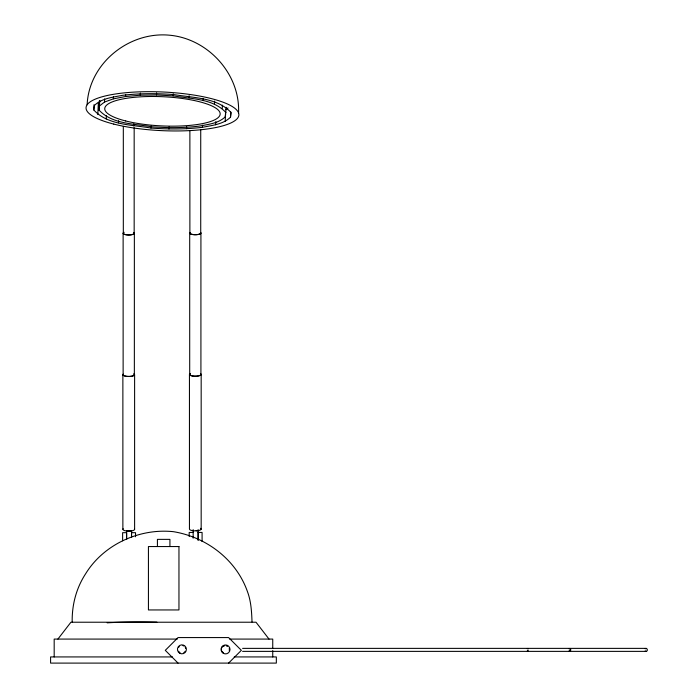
<?xml version="1.0" encoding="UTF-8"?>
<svg xmlns="http://www.w3.org/2000/svg" width="698" height="698" viewBox="0 0 698 698"><rect width="100%" height="100%" fill="white"/><g stroke="black" fill="none" stroke-linecap="round" stroke-linejoin="round"><path stroke-width="1.05" d="M72.191 621.979C71.885 604.904 76.239 588.187 85.618 573.782C103.644 544.44 139.487 528.037 173.523 531.693C206.442 537.137 236.168 559.613 247.406 591.485C251.088 601.196 251.655 611.701 252.022 621.979M93.785 109.944L94.448 105.415C101.899 98.182 112.823 97.284 122.516 95.321C139.6 93.244 156.849 93.288 173.994 94.588C192.788 97.877 217.488 97.45 231.169 112.683L230.506 117.212C223.055 124.445 212.131 125.352 202.446 127.315C185.354 129.383 168.113 129.339 150.969 128.039C132.175 124.75 107.466 125.186 93.785 109.944L94.029 104.674M97.807 114.568L98.348 102.964M226.213 107.3L225.349 116.767C218.465 123.45 208.37 124.288 199.41 126.094C183.626 128.013 167.686 127.978 151.841 126.774C134.103 123.686 112.038 124.218 98.994 110.048L99.439 100.556M98.994 110.048L99.849 100.591M99.605 105.869L104.499 102.048L104.648 98.88M106.236 118.974L106.384 115.807M104.499 102.048L113.346 98.863L113.451 96.76M118.494 122.848L118.59 120.737M113.346 98.863L125.544 96.533L125.64 94.422M133.754 125.945L133.85 123.834M125.544 96.533L140.254 95.207L140.359 93.096M150.969 128.039L151.065 125.928M140.254 95.207L156.483 94.972L156.579 92.86M168.968 128.999L169.064 126.888M225.96 112.579C212.925 98.409 190.851 98.942 173.121 95.862L173.217 93.75M186.523 128.746L186.619 126.635M189.027 97.799L189.123 95.687M203.127 100.652L203.231 98.54M202.446 127.315L202.542 125.204M214.461 104.238L214.609 101.07M215.638 124.785L215.787 121.618M222.243 108.303L222.392 105.145M225.349 116.767L225.498 113.599M225.21 121.339L225.559 113.948M230.506 117.212L230.759 111.933M87.128 104.787C88.916 63.501 128.79 31.471 169.117 35.17C207.69 38.407 240.269 73.77 238.559 112.832M527.295 648.808C529.337 648.329 526.475 648.329 528.534 648.808M528.534 650.929C526.484 651.409 529.354 651.409 527.295 650.929M569.332 648.808C571.304 646.994 571.217 652.979 569.071 650.929M57.908 639.08L70.926 622.223L256.009 622.223L269.018 639.08M569.071 648.808C570.877 646.854 570.885 652.647 569.332 650.929M228.595 663.1L241.36 650.335L228.595 637.571L178.051 637.571L165.286 650.335L178.051 663.1M645.205 648.808C647.046 646.994 648.521 651.251 646.112 651.374L242.607 651.374M225.759 109.734L228.028 107.963M196.138 530.655L198.127 530.655M193.206 532.434L189.193 532.434L189.193 536.5M198.075 532.434L202.088 532.434L202.088 541.578M177.292 639.08L54.182 639.08L54.182 656.931M229.721 639.08L272.744 639.08L272.744 648.529M242.607 648.372L646.112 648.372M172.485 656.931L50.588 656.931L50.588 663.1L276.338 663.1L276.338 656.931L234.205 656.931M156.483 94.972L173.121 95.862M646.112 651.374L645.205 650.929M527.618 651.112L527.575 651.068A1.431 0.628 -90 0 1 527.444 650.824M272.744 650.623L272.744 656.931M201.172 374.608L201.172 529.232M200.919 233.167L200.919 374.599M200.727 129.68L200.727 233.167M198.18 532.434L198.18 539.964M198.127 529.616L198.127 540.331M193.154 529.616L193.154 538.184M189.882 130.509L189.882 232.905M189.699 232.896L189.699 374.329M189.446 374.32L189.446 528.944A5.889 1.789 0 0 0 196.374 530.846A5.889 1.789 0 0 0 200.623 528.316M169.928 546.551L169.928 539.371L157.416 539.371L157.416 546.551M135.525 536.753L135.525 532.687L131.512 532.687L131.512 536.989M134.609 374.861L134.609 529.477M134.356 233.42L134.356 374.852M134.164 127.751L134.164 233.411M131.564 537.39L131.564 530.899L126.582 530.899L126.582 539.51M126.635 539.135L126.635 532.687L122.621 532.687L122.621 540.81M123.319 126.399L123.319 233.149M123.127 233.149L123.127 374.582A5.628 1.719 0 0 0 129.758 376.397A5.628 1.719 0 0 0 133.824 373.98M122.874 374.573L122.874 529.197M185.249 651.251A3.839 3.839 0 0 1 183.844 652.656M180.014 652.656A3.839 3.839 0 0 1 178.609 651.251M178.609 647.412A3.839 3.839 0 0 1 179.22 646.618M182.92 645.624A3.839 3.839 0 0 1 183.844 646.008M185.249 647.412A3.839 3.839 0 0 1 185.633 648.337M107.169 622.834A90.984 11.482 1.9 0 1 156.902 622.18M229.241 648.433A3.839 3.839 0 0 1 229.241 650.414M223.613 646.104A3.839 3.839 0 0 1 224.538 645.72M226.527 645.72A3.839 3.839 0 0 1 227.452 646.104M223.351 652.656A3.839 3.839 0 0 1 221.947 651.251M221.563 650.327A3.839 3.839 0 0 1 221.563 648.337M221.947 647.412A3.839 3.839 0 0 1 224.276 645.624M226.257 645.624A3.839 3.839 0 0 1 227.182 646.008M134.531 529.014A5.889 1.789 0 0 1 128.275 531.126A5.889 1.789 0 0 1 123.197 528.735M134.06 373.945A5.889 1.789 0 0 1 129.043 376.501A5.889 1.789 0 0 1 123.197 374.111M133.824 232.547A5.628 1.719 0 0 1 128.292 234.99A5.628 1.719 0 0 1 124.104 232.312M133.65 232.574A5.436 1.658 0 0 1 129.017 234.938A5.436 1.658 0 0 1 123.616 232.731M200.623 373.692A5.889 1.789 0 0 1 194.838 376.248A5.889 1.789 0 0 1 190.458 373.447M200.85 374.154A5.628 1.719 0 0 1 194.864 376.17A5.628 1.719 0 0 1 190.004 373.892M200.85 232.722A5.628 1.719 0 0 1 194.864 234.746A5.628 1.719 0 0 1 190.004 232.46M200.658 232.731A5.436 1.658 0 0 1 194.873 234.685A5.436 1.658 0 0 1 190.188 232.478M178.958 546.551L148.43 546.551L148.43 609.947L178.958 609.947L178.958 546.551M179.691 653.215A4.476 4.476 0 0 0 186.41 649.332A4.476 4.476 0 0 0 179.691 645.458A4.476 4.476 0 0 0 179.691 653.215M223.29 653.302A4.476 4.476 0 0 0 230.008 649.419A4.476 4.476 0 0 0 223.29 645.545A4.476 4.476 0 0 0 223.29 653.302M113.765 124.087A76.501 19.335 2.7 0 0 237.826 117.849A76.501 19.335 2.7 0 0 135.848 92.005A76.501 19.335 2.7 0 0 113.765 124.087M125.692 120.963A57.76 14.597 2.7 0 0 219.373 116.243A57.76 14.597 2.7 0 0 142.366 96.734A57.76 14.597 2.7 0 0 125.692 120.963"/></g></svg>
